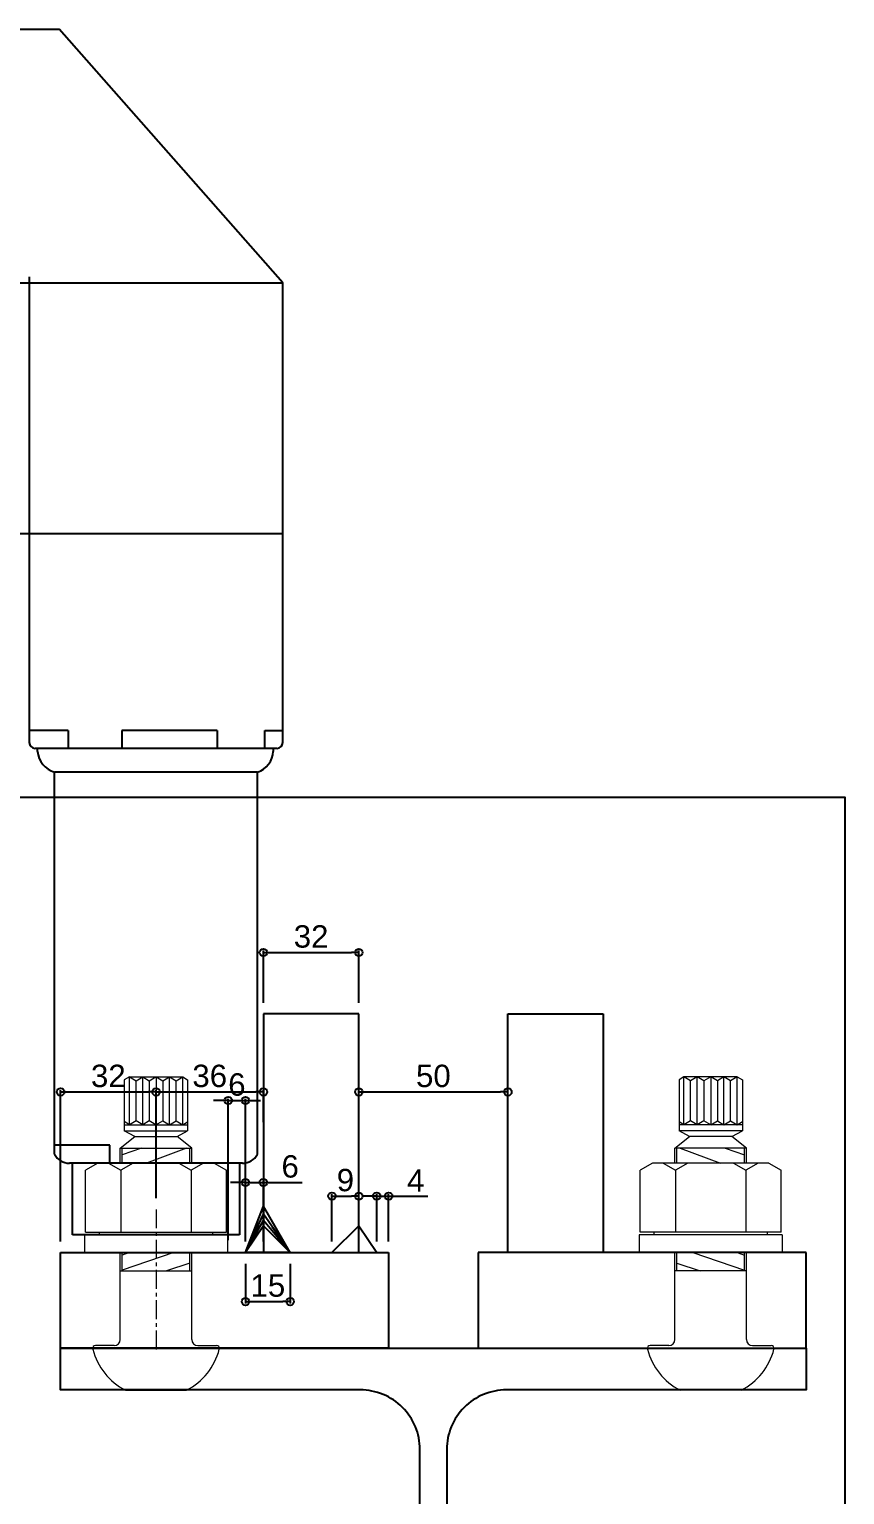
# Model space of a CAD drawing. Header units: millimetres. Extents: x -2880 to 3894, y -2977 to 4857.
# Drawn here: x -2067.8 to -1794.3, y 1103.8 to 1595 of the extents above; entities that cross this region are included whole.
import ezdxf

# ---------------------------------------------------------------- set-up
doc = ezdxf.new("R2010")
doc.units = ezdxf.units.MM
doc.header["$MEASUREMENT"] = 0
doc.linetypes.add('CENTER', pattern=[50.8, 31.75, -6.35, 6.35, -6.35])
for name, color, linetype in [('_1-0_', 7, 'Continuous'), ('gauge', 1, 'Continuous'), ('KB', 7, 'Continuous')]:
    doc.layers.add(name, color=color, linetype=linetype)
doc.layers.add('不明1', color=6, linetype='Continuous', lineweight=18)
doc.layers.add('中心線', color=4, linetype='CENTER', lineweight=13)
doc.styles.get("Standard").update_dxf_attribs({"font": 'arial.ttf'})
doc.dimstyles.new('コピー ～ 一般寸法', dxfattribs={"dimscale": 0.5, "dimtxt": 15, "dimasz": 5, "dimexe": 1.25, "dimexo": 7.5, "dimgap": 3, "dimtad": 1, "dimdec": 1, "dimdsep": 46, "dimtxsty": 'Standard', "dimblk": 'ORIGIN', "dimcen": 0, "dimclrd": 256, "dimclre": 256, "dimclrt": 256, "dimadec": 0, "dimazin": 0, "dimtfac": 1, "dimtdec": 1, "dimtmove": 0, "dimatfit": 3, "dimfxl": 0, "dimarcsym": 0})

# ---------------------------------------------------------------- blocks, each defined once
blk = doc.blocks.new('_Origin')
at = {"color": 0, "linetype": 'ByBlock', "lineweight": -2}
blk.add_line((0, 0), (-1, 0), dxfattribs=at)
blk.add_circle((0, 0), 0.5, dxfattribs=at)
blk = doc.blocks.new('*D338')
at = {"layer": 'Defpoints', "color": 0}
for p in [(-1957.26, 1285.57), (-1989.26, 1264.98), (-1957.26, 1264.98)]:
    blk.add_point(p, dxfattribs=at)
at = {"layer": 'KB', "lineweight": -2}
for p, q in [((-1989.26, 1268.73), (-1989.26, 1286.19)), ((-1986.76, 1285.57), (-1959.76, 1285.57)), ((-1957.26, 1268.73), (-1957.26, 1286.19))]:
    blk.add_line(p, q, dxfattribs=at)
at = {"layer": 'KB', "lineweight": -2, "xscale": 2.5, "yscale": 2.5, "zscale": 2.5, "rotation": 180}
blk.add_blockref('_Origin', (-1989.26, 1285.57), dxfattribs=at)
at = {"layer": 'KB', "lineweight": -2, "xscale": 2.5, "yscale": 2.5, "zscale": 2.5}
blk.add_blockref('_Origin', (-1957.26, 1285.57), dxfattribs=at)
at = {"layer": 'KB', "insert": (-1973.26, 1290.9), "char_height": 7.5, "attachment_point": 5}
blk.add_mtext('32', dxfattribs=at)
blk = doc.blocks.new('*D343')
at = {"layer": 'Defpoints', "color": 0}
for p in [(-1995.26, 1184.98), (-1980.26, 1184.98), (-1980.26, 1168.56)]:
    blk.add_point(p, dxfattribs=at)
at = {"layer": 'gauge', "lineweight": -2}
for p, q in [((-1995.26, 1181.23), (-1995.26, 1167.94)), ((-1980.26, 1181.23), (-1980.26, 1167.94)), ((-1992.76, 1168.56), (-1982.76, 1168.56))]:
    blk.add_line(p, q, dxfattribs=at)
at = {"layer": 'gauge', "lineweight": -2, "xscale": 2.5, "yscale": 2.5, "zscale": 2.5, "rotation": 180}
blk.add_blockref('_Origin', (-1995.26, 1168.56), dxfattribs=at)
at = {"layer": 'gauge', "lineweight": -2, "xscale": 2.5, "yscale": 2.5, "zscale": 2.5}
blk.add_blockref('_Origin', (-1980.26, 1168.56), dxfattribs=at)
at = {"layer": 'gauge', "insert": (-1987.76, 1173.89), "char_height": 7.5, "attachment_point": 5}
blk.add_mtext('15', dxfattribs=at)
blk = doc.blocks.new('*D347')
at = {"layer": 'Defpoints', "color": 0}
for p in [(-1947.26, 1203.92), (-1951.26, 1184.98), (-1947.26, 1184.98)]:
    blk.add_point(p, dxfattribs=at)
at = {"layer": 'gauge', "lineweight": -2}
for p, q in [((-1953.76, 1203.92), (-1956.26, 1203.92)), ((-1951.26, 1188.73), (-1951.26, 1204.55)), ((-1951.26, 1203.92), (-1947.26, 1203.92)), ((-1947.26, 1188.73), (-1947.26, 1204.55)), ((-1944.76, 1203.92), (-1934.08, 1203.92))]:
    blk.add_line(p, q, dxfattribs=at)
at = {"layer": 'gauge', "lineweight": -2, "xscale": 2.5, "yscale": 2.5, "zscale": 2.5}
blk.add_blockref('_Origin', (-1951.26, 1203.92), dxfattribs=at)
at = {"layer": 'gauge', "lineweight": -2, "xscale": 2.5, "yscale": 2.5, "zscale": 2.5, "rotation": 180}
blk.add_blockref('_Origin', (-1947.26, 1203.92), dxfattribs=at)
at = {"layer": 'gauge', "insert": (-1938.17, 1209.17), "char_height": 7.5, "attachment_point": 5}
blk.add_mtext('4', dxfattribs=at)
blk = doc.blocks.new('*D350')
at = {"layer": 'Defpoints', "color": 0}
for p in [(-1989.26, 1208.5), (-1995.26, 1184.98), (-1989.26, 1184.98)]:
    blk.add_point(p, dxfattribs=at)
at = {"layer": 'gauge', "lineweight": -2}
for p, q in [((-1997.76, 1208.5), (-2000.26, 1208.5)), ((-1995.26, 1188.73), (-1995.26, 1209.13)), ((-1995.26, 1208.5), (-1989.26, 1208.5)), ((-1989.26, 1188.73), (-1989.26, 1209.13)), ((-1986.76, 1208.5), (-1976.31, 1208.5))]:
    blk.add_line(p, q, dxfattribs=at)
at = {"layer": 'gauge', "lineweight": -2, "xscale": 2.5, "yscale": 2.5, "zscale": 2.5}
blk.add_blockref('_Origin', (-1995.26, 1208.5), dxfattribs=at)
at = {"layer": 'gauge', "lineweight": -2, "xscale": 2.5, "yscale": 2.5, "zscale": 2.5, "rotation": 180}
blk.add_blockref('_Origin', (-1989.26, 1208.5), dxfattribs=at)
at = {"layer": 'gauge', "insert": (-1980.28, 1213.83), "char_height": 7.5, "attachment_point": 5}
blk.add_mtext('6', dxfattribs=at)
blk = doc.blocks.new('*D352')
at = {"layer": 'Defpoints', "color": 0}
for p in [(-1957.26, 1203.92), (-1957.26, 1193.98), (-1966.26, 1184.98)]:
    blk.add_point(p, dxfattribs=at)
at = {"layer": 'gauge', "lineweight": -2}
for p, q in [((-1966.26, 1188.73), (-1966.26, 1204.55)), ((-1963.76, 1203.92), (-1959.76, 1203.92)), ((-1957.26, 1197.73), (-1957.26, 1204.55))]:
    blk.add_line(p, q, dxfattribs=at)
at = {"layer": 'gauge', "lineweight": -2, "xscale": 2.5, "yscale": 2.5, "zscale": 2.5, "rotation": 180}
blk.add_blockref('_Origin', (-1966.26, 1203.92), dxfattribs=at)
at = {"layer": 'gauge', "lineweight": -2, "xscale": 2.5, "yscale": 2.5, "zscale": 2.5}
blk.add_blockref('_Origin', (-1957.26, 1203.92), dxfattribs=at)
at = {"layer": 'gauge', "insert": (-1961.76, 1209.25), "char_height": 7.5, "attachment_point": 5}
blk.add_mtext('9', dxfattribs=at)
blk = doc.blocks.new('*D359')
at = {"layer": 'Defpoints', "color": 0}
for p in [(-1995.26, 1235.95), (-2001.04, 1185.35), (-1995.26, 1184.98)]:
    blk.add_point(p, dxfattribs=at)
at = {"layer": 'gauge', "lineweight": -2}
for p, q in [((-2003.54, 1235.95), (-2006.04, 1235.95)), ((-2001.04, 1189.1), (-2001.04, 1236.57)), ((-2001.04, 1235.95), (-1995.26, 1235.95)), ((-1995.26, 1188.73), (-1995.26, 1236.57)), ((-1992.76, 1235.95), (-1990.26, 1235.95))]:
    blk.add_line(p, q, dxfattribs=at)
at = {"layer": 'gauge', "lineweight": -2, "xscale": 2.5, "yscale": 2.5, "zscale": 2.5}
blk.add_blockref('_Origin', (-2001.04, 1235.95), dxfattribs=at)
at = {"layer": 'gauge', "lineweight": -2, "xscale": 2.5, "yscale": 2.5, "zscale": 2.5, "rotation": 180}
blk.add_blockref('_Origin', (-1995.26, 1235.95), dxfattribs=at)
at = {"layer": 'gauge', "insert": (-1998.15, 1241.28), "char_height": 7.5, "attachment_point": 5}
blk.add_mtext('6', dxfattribs=at)
blk = doc.blocks.new('*D320')
at = {"layer": 'Defpoints', "color": 0}
for p in [(-1907.26, 1238.83), (-1957.26, 1224.98), (-1907.26, 1224.98)]:
    blk.add_point(p, dxfattribs=at)
at = {"layer": 'gauge', "lineweight": -2}
for p, q in [((-1957.26, 1228.73), (-1957.26, 1239.46)), ((-1954.76, 1238.83), (-1909.76, 1238.83)), ((-1907.26, 1228.73), (-1907.26, 1239.46))]:
    blk.add_line(p, q, dxfattribs=at)
at = {"layer": 'gauge', "lineweight": -2, "xscale": 2.5, "yscale": 2.5, "zscale": 2.5, "rotation": 180}
blk.add_blockref('_Origin', (-1957.26, 1238.83), dxfattribs=at)
at = {"layer": 'gauge', "lineweight": -2, "xscale": 2.5, "yscale": 2.5, "zscale": 2.5}
blk.add_blockref('_Origin', (-1907.26, 1238.83), dxfattribs=at)
at = {"layer": 'gauge', "insert": (-1932.26, 1244.16), "char_height": 7.5, "attachment_point": 5}
blk.add_mtext('50', dxfattribs=at)
blk = doc.blocks.new('*D88')
at = {"layer": 'Defpoints', "color": 0}
for p in [(-2025.26, 1238.83), (-2025.26, 1199.48), (-2057.26, 1184.98)]:
    blk.add_point(p, dxfattribs=at)
at = {"layer": 'gauge', "lineweight": -2}
for p, q in [((-2057.26, 1188.73), (-2057.26, 1239.46)), ((-2054.76, 1238.83), (-2027.76, 1238.83)), ((-2025.26, 1203.23), (-2025.26, 1239.46))]:
    blk.add_line(p, q, dxfattribs=at)
at = {"layer": 'gauge', "lineweight": -2, "xscale": 2.5, "yscale": 2.5, "zscale": 2.5, "rotation": 180}
blk.add_blockref('_Origin', (-2057.26, 1238.83), dxfattribs=at)
at = {"layer": 'gauge', "lineweight": -2, "xscale": 2.5, "yscale": 2.5, "zscale": 2.5}
blk.add_blockref('_Origin', (-2025.26, 1238.83), dxfattribs=at)
at = {"layer": 'gauge', "insert": (-2041.26, 1244.16), "char_height": 7.5, "attachment_point": 5}
blk.add_mtext('32', dxfattribs=at)
blk = doc.blocks.new('*D87')
at = {"layer": 'Defpoints', "color": 0}
for p in [(-1989.26, 1238.83), (-1989.26, 1224.98), (-2025.26, 1199.48)]:
    blk.add_point(p, dxfattribs=at)
at = {"layer": 'gauge', "lineweight": -2}
for p, q in [((-2025.26, 1203.23), (-2025.26, 1239.46)), ((-2022.76, 1238.83), (-1991.76, 1238.83)), ((-1989.26, 1228.73), (-1989.26, 1239.46))]:
    blk.add_line(p, q, dxfattribs=at)
at = {"layer": 'gauge', "lineweight": -2, "xscale": 2.5, "yscale": 2.5, "zscale": 2.5, "rotation": 180}
blk.add_blockref('_Origin', (-2025.26, 1238.83), dxfattribs=at)
at = {"layer": 'gauge', "lineweight": -2, "xscale": 2.5, "yscale": 2.5, "zscale": 2.5}
blk.add_blockref('_Origin', (-1989.26, 1238.83), dxfattribs=at)
at = {"layer": 'gauge', "insert": (-2007.26, 1244.16), "char_height": 7.5, "attachment_point": 5}
blk.add_mtext('36', dxfattribs=at)

msp = doc.modelspace()

# ---------------------------------------------------------------- linework, layer by layer
msp.add_lwpolyline([(-1956.763, 766.981, 0.4142136), (-1936.763, 786.981), (-1936.763, 1118.981, 0.4142136), (-1956.763, 1138.981), (-2057.263, 1138.981), (-2057.263, 1152.981), (-1807.263, 1152.981), (-1807.263, 1138.981), (-1907.763, 1138.981, 0.4142136), (-1927.763, 1118.981), (-1927.763, 786.981, 0.4142136), (-1907.763, 766.981), (-1807.263, 766.981), (-1807.263, 752.981), (-2057.263, 752.981), (-2057.263, 766.981)], format="xyb", close=True)
at = {"layer": '_1-0_', "color": 3, "linetype": 'Continuous'}
for p, q in [((-2234.057, 1594.981), (-2057.763, 1594.981)), ((-1982.763, 1509.981), (-2057.763, 1594.981)), ((-2236.763, 1509.981), (-1982.763, 1509.981)), ((-2067.763, 1511.981), (-2067.763, 1355.981)), ((-1982.763, 1425.981), (-1982.763, 1509.981)), ((-1982.763, 1355.981), (-1982.763, 1444.153)), ((-2234.763, 1425.981), (-1982.763, 1425.981)), ((-2054.763, 1359.981), (-2067.763, 1359.981)), ((-2054.763, 1359.981), (-2054.763, 1353.981)), ((-2004.763, 1359.981), (-2036.763, 1359.981)), ((-2036.763, 1359.981), (-2036.763, 1353.981)), ((-2004.763, 1359.981), (-2004.763, 1353.981)), ((-1988.763, 1353.981), (-1988.763, 1359.981)), ((-1988.763, 1359.981), (-1982.763, 1359.981)), ((-1984.763, 1353.981), (-2065.763, 1353.981)), ((-2065.013, 1352.981), (-2065.013, 1353.981)), ((-1986.013, 1353.981), (-1986.013, 1352.981)), ((-2059.263, 1217.981), (-2059.263, 1345.981)), ((-1991.263, 1345.981), (-2059.263, 1345.981)), ((-1991.263, 1217.981), (-1991.263, 1345.981)), ((-2040.763, 1220.981), (-2059.263, 1220.981)), ((-2040.763, 1214.981), (-2040.763, 1220.981)), ((-1996.263, 1214.981), (-2054.263, 1214.981)), ((-2053.263, 1190.981), (-2053.263, 1214.981)), ((-1997.263, 1214.981), (-1997.263, 1190.981)), ((-1997.263, 1190.981), (-2053.263, 1190.981))]:
    msp.add_line(p, q, dxfattribs=at)
for centre, radius, start, end in [((-2065.763, 1355.981), 2, 180, 270), ((-1984.763, 1355.981), 2, 270, 0), ((-2056.969, 1353.727), 8.079, 185.30014, 253.50126), ((-1993.634, 1353.228), 7.625, 288.11516, 358.14502), ((-2054.501, 1220.252), 5.276, 205.49224, 272.58024), ((-1996.026, 1220.252), 5.276, 267.41976, 334.50776)]:
    msp.add_arc(centre, radius, start, end, dxfattribs=at)
at = {"layer": 'gauge'}
for p, q in [((-1995.263, 1184.981), (-1989.263, 1200.57)), ((-1980.263, 1184.981), (-1989.263, 1200.57)), ((-1995.263, 1184.981), (-1989.263, 1197.835)), ((-1995.263, 1184.981), (-1989.263, 1195.707)), ((-1989.263, 1193.981), (-1995.263, 1184.981)), ((-1980.263, 1184.981), (-1989.263, 1197.835)), ((-1980.263, 1184.981), (-1989.263, 1195.707)), ((-1980.263, 1184.981), (-1989.263, 1193.981)), ((-1980.263, 1184.981), (-1986.263, 1193.55)), ((-1966.263, 1184.981), (-1957.263, 1193.981)), ((-1957.263, 1193.981), (-1951.263, 1184.981)), ((-1980.263, 1184.981), (-1995.263, 1184.981)), ((-1966.263, 1184.981), (-1951.263, 1184.981))]:
    msp.add_line(p, q, dxfattribs=at)
msp.add_lwpolyline([(-2634.319, 1337.674), (-1794.319, 1337.674), (-1794.319, 743.674), (-2634.319, 743.674)], close=True, dxfattribs=at)
at = {"layer": 'KB'}
for p, q in [((-1989.263, 1264.981), (-1989.263, 1184.981)), ((-1957.263, 1264.981), (-1989.263, 1264.981)), ((-1957.263, 1184.981), (-1957.263, 1264.981)), ((-1907.263, 1184.981), (-1907.263, 1264.981)), ((-1907.263, 1264.981), (-1875.263, 1264.981)), ((-1875.263, 1264.981), (-1875.263, 1184.981)), ((-2057.263, 1184.981), (-1947.263, 1184.981)), ((-2057.263, 1152.981), (-2057.263, 1184.981)), ((-1947.263, 1184.981), (-1947.263, 1152.981)), ((-1807.263, 1184.981), (-1917.263, 1184.981)), ((-1917.263, 1184.981), (-1917.263, 1152.981)), ((-1807.263, 1152.981), (-1807.263, 1184.981)), ((-1947.263, 1152.981), (-2057.263, 1152.981)), ((-1917.263, 1152.981), (-1807.263, 1152.981))]:
    msp.add_line(p, q, dxfattribs=at)
at = {"layer": '不明1', "linetype": 'Continuous'}
for p, q in [((-2034.149, 1243.859), (-2035.914, 1242.84)), ((-2035.914, 1242.84), (-2035.914, 1225.757)), ((-2034.149, 1243.859), (-2016.299, 1243.859)), ((-2034.149, 1227.859), (-2034.149, 1243.859)), ((-2034.149, 1243.859), (-2031.938, 1242.582)), ((-2031.938, 1242.582), (-2029.726, 1243.859)), ((-2031.938, 1229.136), (-2031.938, 1242.582)), ((-2029.726, 1227.859), (-2029.726, 1243.859)), ((-2029.726, 1243.859), (-2027.514, 1242.582)), ((-2027.514, 1242.582), (-2025.302, 1243.859)), ((-2027.514, 1242.582), (-2027.514, 1229.136)), ((-2025.263, 1243.859), (-2025.302, 1227.859)), ((-2025.263, 1243.859), (-2023.012, 1242.559)), ((-2023.012, 1242.559), (-2020.723, 1243.881)), ((-2020.723, 1227.859), (-2020.723, 1243.859)), ((-2020.723, 1243.859), (-2018.511, 1242.582)), ((-2018.511, 1242.582), (-2016.299, 1243.859)), ((-2018.511, 1229.136), (-2018.511, 1242.582)), ((-2016.299, 1227.859), (-2016.299, 1243.859)), ((-2016.299, 1243.859), (-2014.709, 1242.941)), ((-2014.709, 1242.941), (-2014.709, 1225.757)), ((-1848.227, 1243.859), (-1849.818, 1242.941)), ((-1849.818, 1242.941), (-1849.818, 1225.757)), ((-1830.377, 1243.859), (-1848.227, 1243.859)), ((-1848.227, 1227.859), (-1848.227, 1243.859)), ((-1846.016, 1242.582), (-1848.227, 1243.859)), ((-1843.804, 1243.859), (-1846.016, 1242.582)), ((-1846.016, 1229.136), (-1846.016, 1242.582)), ((-1841.514, 1242.559), (-1843.804, 1243.881)), ((-1843.804, 1227.859), (-1843.804, 1243.859)), ((-1839.263, 1243.859), (-1841.514, 1242.559)), ((-1839.263, 1243.859), (-1839.224, 1227.859)), ((-1837.012, 1242.582), (-1839.224, 1243.859)), ((-1834.801, 1243.859), (-1837.012, 1242.582)), ((-1837.012, 1242.582), (-1837.012, 1229.136)), ((-1834.801, 1227.859), (-1834.801, 1243.859)), ((-1832.589, 1242.582), (-1834.801, 1243.859)), ((-1830.377, 1243.859), (-1832.589, 1242.582)), ((-1832.589, 1229.136), (-1832.589, 1242.582)), ((-1830.377, 1243.859), (-1828.612, 1242.84)), ((-1830.377, 1227.859), (-1830.377, 1243.859)), ((-1828.612, 1242.84), (-1828.612, 1225.757)), ((-2023.012, 1242.559), (-2023.012, 1229.181)), ((-1841.514, 1242.559), (-1841.514, 1229.181)), ((-2034.149, 1227.859), (-2035.914, 1228.878)), ((-2035.914, 1227.859), (-2014.69, 1227.859)), ((-2031.938, 1229.136), (-2034.149, 1227.859)), ((-2029.726, 1227.859), (-2031.938, 1229.136)), ((-2027.514, 1229.136), (-2029.726, 1227.859)), ((-2025.302, 1227.859), (-2027.514, 1229.136)), ((-2025.302, 1227.859), (-2023.012, 1229.181)), ((-2023.012, 1229.181), (-2020.723, 1227.859)), ((-2020.723, 1227.859), (-2018.511, 1229.136)), ((-2018.511, 1229.136), (-2016.299, 1227.859)), ((-2016.299, 1227.859), (-2014.691, 1228.787)), ((-1848.227, 1227.859), (-1849.836, 1228.787)), ((-1828.612, 1227.859), (-1849.836, 1227.859)), ((-1846.016, 1229.136), (-1848.227, 1227.859)), ((-1843.804, 1227.859), (-1846.016, 1229.136)), ((-1841.514, 1229.181), (-1843.804, 1227.859)), ((-1839.224, 1227.859), (-1841.514, 1229.181)), ((-1839.224, 1227.859), (-1837.012, 1229.136)), ((-1837.012, 1229.136), (-1834.801, 1227.859)), ((-1834.801, 1227.859), (-1832.589, 1229.136)), ((-1832.589, 1229.136), (-1830.377, 1227.859)), ((-1830.377, 1227.859), (-1828.612, 1228.878)), ((-2037.263, 1219.981), (-2032.386, 1223.859)), ((-2035.914, 1225.757), (-2014.709, 1225.757)), ((-2032.386, 1223.859), (-2035.914, 1225.757)), ((-2032.386, 1223.859), (-2018.14, 1223.859)), ((-2032.386, 1223.859), (-2018.14, 1223.859)), ((-2018.14, 1223.859), (-2014.709, 1225.757)), ((-2013.263, 1219.981), (-2018.14, 1223.859)), ((-1851.263, 1219.981), (-1846.386, 1223.859)), ((-1828.612, 1225.757), (-1849.818, 1225.757)), ((-1846.386, 1223.859), (-1849.818, 1225.757)), ((-1832.14, 1223.859), (-1846.386, 1223.859)), ((-1832.14, 1223.859), (-1846.386, 1223.859)), ((-1832.14, 1223.859), (-1828.612, 1225.757)), ((-1827.263, 1219.981), (-1832.14, 1223.859)), ((-2037.263, 1219.981), (-2013.263, 1219.981)), ((-2037.263, 1214.981), (-2037.263, 1219.981)), ((-2030.14, 1219.981), (-2036.563, 1217.765)), ((-2036.563, 1214.981), (-2036.563, 1219.981)), ((-2015.017, 1219.981), (-2028.501, 1214.981)), ((-2013.964, 1214.981), (-2013.964, 1219.981)), ((-2013.263, 1214.981), (-2013.263, 1219.981)), ((-1827.263, 1219.981), (-1851.263, 1219.981)), ((-1851.263, 1214.981), (-1851.263, 1219.981)), ((-1850.563, 1214.981), (-1850.563, 1219.981)), ((-1849.51, 1219.981), (-1836.026, 1214.981)), ((-1834.386, 1219.981), (-1827.964, 1217.765)), ((-1827.964, 1214.981), (-1827.964, 1219.981)), ((-1827.263, 1214.981), (-1827.263, 1219.981)), ((-2044.763, 1214.981), (-2048.913, 1212.585)), ((-2044.763, 1214.981), (-2005.763, 1214.981)), ((-2041.238, 1214.981), (-2037.088, 1212.585)), ((-2032.938, 1214.981), (-2037.088, 1212.585)), ((-2017.588, 1214.981), (-2013.438, 1212.585)), ((-2009.288, 1214.981), (-2013.438, 1212.585)), ((-2005.763, 1214.981), (-2001.613, 1212.585)), ((-1858.763, 1214.981), (-1862.913, 1212.585)), ((-1819.763, 1214.981), (-1858.763, 1214.981)), ((-1855.238, 1214.981), (-1851.088, 1212.585)), ((-1846.938, 1214.981), (-1851.088, 1212.585)), ((-1831.588, 1214.981), (-1827.438, 1212.585)), ((-1823.288, 1214.981), (-1827.438, 1212.585)), ((-1819.763, 1214.981), (-1815.613, 1212.585)), ((-2048.913, 1191.781), (-2048.913, 1212.585)), ((-2037.088, 1212.585), (-2037.088, 1191.781)), ((-2013.438, 1212.585), (-2013.438, 1191.781)), ((-2001.613, 1191.781), (-2001.613, 1212.585)), ((-1862.913, 1191.781), (-1862.913, 1212.585)), ((-1851.088, 1212.585), (-1851.088, 1191.781)), ((-1827.438, 1212.585), (-1827.438, 1191.781)), ((-1815.613, 1191.781), (-1815.613, 1212.585)), ((-2049.263, 1190.981), (-2001.263, 1190.981)), ((-2049.263, 1190.981), (-2049.263, 1184.981)), ((-2048.913, 1191.781), (-2001.613, 1191.781)), ((-2044.263, 1190.981), (-2044.263, 1191.781)), ((-2044.263, 1190.981), (-2006.263, 1190.981)), ((-2006.263, 1190.981), (-2006.263, 1191.781)), ((-2001.263, 1190.981), (-2001.263, 1184.981)), ((-1815.263, 1190.981), (-1863.263, 1190.981)), ((-1863.263, 1190.981), (-1863.263, 1184.981)), ((-1815.613, 1191.781), (-1862.913, 1191.781)), ((-1858.263, 1190.981), (-1858.263, 1191.781)), ((-1820.263, 1190.981), (-1858.263, 1190.981)), ((-1820.263, 1190.981), (-1820.263, 1191.781)), ((-1815.263, 1190.981), (-1815.263, 1184.981)), ((-2049.263, 1184.981), (-2001.263, 1184.981)), ((-2037.263, 1155.859), (-2037.263, 1184.981)), ((-2036.563, 1178.859), (-2036.563, 1184.981)), ((-2034.107, 1184.981), (-2036.563, 1184.119)), ((-2019.237, 1184.981), (-2036.563, 1179.088)), ((-2013.964, 1178.859), (-2013.964, 1184.981)), ((-2013.263, 1155.859), (-2013.263, 1184.981)), ((-1815.263, 1184.981), (-1863.263, 1184.981)), ((-1851.263, 1155.859), (-1851.263, 1184.981)), ((-1850.563, 1178.859), (-1850.563, 1184.981)), ((-1845.29, 1184.981), (-1827.964, 1179.088)), ((-1830.42, 1184.981), (-1827.964, 1184.119)), ((-1827.964, 1178.859), (-1827.964, 1184.981)), ((-1827.263, 1155.859), (-1827.263, 1184.981)), ((-2037.263, 1178.859), (-2013.263, 1178.859)), ((-2013.964, 1181.498), (-2021.723, 1178.859)), ((-1827.263, 1178.859), (-1851.263, 1178.859)), ((-1850.563, 1181.498), (-1842.804, 1178.859)), ((-2039.263, 1153.859), (-2045.513, 1153.859)), ((-2011.263, 1153.859), (-2005.013, 1153.859)), ((-1853.263, 1153.859), (-1859.513, 1153.859)), ((-1825.263, 1153.859), (-1819.013, 1153.859)), ((-2035.531, 1138.859), (-2014.995, 1138.859)), ((-1828.995, 1138.859), (-1849.531, 1138.859))]:
    msp.add_line(p, q, dxfattribs=at)
for centre, radius, start, end in [((-2039.263, 1155.859), 2, 270, 0), ((-2011.263, 1155.859), 2, 180, 270), ((-1853.263, 1155.859), 2, 270, 0), ((-1825.263, 1155.859), 2, 180, 270), ((-2045.513, 1152.859), 1, 90, 194.40202), ((-2025.658, 1157.958), 21.5, 194.40178, 242.66196), ((-2024.869, 1157.958), 21.5, 297.33804, 345.59822), ((-2005.013, 1152.859), 1, 345.59798, 90), ((-1859.513, 1152.859), 1, 90, 194.40202), ((-1839.658, 1157.958), 21.5, 194.40178, 242.66196), ((-1838.869, 1157.958), 21.5, 297.33804, 345.59822), ((-1819.013, 1152.859), 1, 345.59798, 90)]:
    msp.add_arc(centre, radius, start, end, dxfattribs=at)
at = {"layer": '中心線', "color": 7, "ltscale": 0.2}
msp.add_line((-2025.263, 1199.481), (-2025.263, 1151.481), dxfattribs=at)

# ---------------------------------------------------------------- dimensions: what is measured, and where the dimension line sits
at = {"layer": 'gauge'}
for base, p1, p2, picture, middle in [((-2025.263, 1238.831), (-2057.263, 1184.981), (-2025.263, 1199.481), '*D88', (-2041.263, 1244.16)), ((-1947.263, 1203.921), (-1951.263, 1184.981), (-1947.263, 1184.981), '*D347', (-1938.172, 1209.171)), ((-1980.263, 1168.564), (-1995.263, 1184.981), (-1980.263, 1184.981), '*D343', (-1987.763, 1173.893))]:
    dim = msp.add_linear_dim(base=base, p1=p1, p2=p2, dimstyle='コピー ～ 一般寸法', dxfattribs=at)
    dim.commit()
    dim.dimension.update_dxf_attribs({"geometry": picture, "text_midpoint": middle})
for base, p1, p2, picture, middle in [((-1989.263, 1238.831), (-2025.263, 1199.481), (-1989.263, 1224.981), '*D87', (-2007.263, 1244.16)), ((-1989.263, 1208.505), (-1995.263, 1184.981), (-1989.263, 1184.981), '*D350', (-1980.284, 1213.833)), ((-1957.263, 1203.921), (-1966.263, 1184.981), (-1957.263, 1193.981), '*D352', (-1961.763, 1209.25))]:
    dim = msp.add_linear_dim(base=base, p1=p1, p2=p2, dimstyle='コピー ～ 一般寸法', override={"dimfxl": 0.18}, dxfattribs=at)
    dim.commit()
    dim.dimension.update_dxf_attribs({"geometry": picture, "text_midpoint": middle})
for base, p1, p2, override, picture, middle in [((-1907.263, 1238.831), (-1957.263, 1224.981), (-1907.263, 1224.981), {"dimfxl": 0.18}, '*D320', (-1932.263, 1238.831)), ((-1995.263, 1235.949), (-2001.045, 1185.352), (-1995.263, 1184.981), {"dimdec": 0, "dimfxl": 0.18}, '*D359', (-1998.154, 1235.949))]:
    dim = msp.add_linear_dim(base=base, p1=p1, p2=p2, dimstyle='コピー ～ 一般寸法', override=override, dxfattribs=at)
    dim.commit()
    dim.dimension.update_dxf_attribs({"geometry": picture, "text_midpoint": middle, "dimtype": 160})
at = {"layer": 'KB'}
dim = msp.add_linear_dim(base=(-1957.263, 1285.567), p1=(-1989.263, 1264.981), p2=(-1957.263, 1264.981), dimstyle='コピー ～ 一般寸法', dxfattribs=at)
dim.commit()
dim.dimension.update_dxf_attribs({"geometry": '*D338', "text_midpoint": (-1973.263, 1290.896)})

doc.saveas('drawing.dxf')
